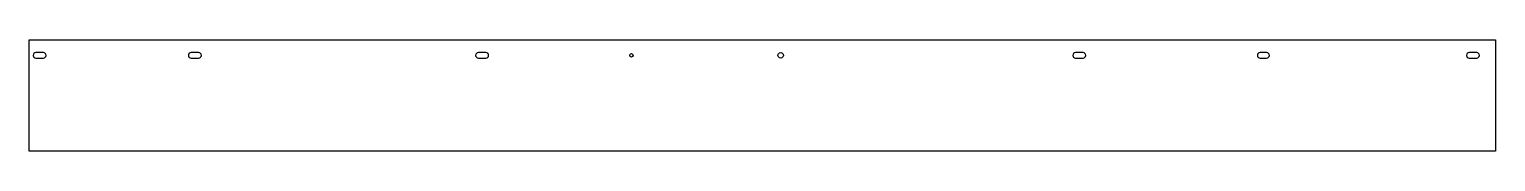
# Model space of a CAD drawing. Header units: millimetres. Extents: x -1089 to 1745, y -1835 to -1620.
import ezdxf

# ---------------------------------------------------------------- set-up
doc = ezdxf.new("R2010")
doc.units = ezdxf.units.MM
doc.header["$LTSCALE"] = 25
doc.layers.add('3_Pezzi', color=7, linetype='Continuous')
doc.layers.add('5_Bulloni', color=7, linetype='Continuous')

msp = doc.modelspace()

# ---------------------------------------------------------------- linework, layer by layer
at = {"layer": '3_Pezzi', "color": 3, "linetype": 'Continuous'}
for p, q in [((-1089, -1835.4), (-1089, -1620.4)), ((-1089, -1620.4), (1120.5, -1620.4)), ((1120.5, -1620.4), (1152.3, -1620.4)), ((1152.3, -1620.4), (1184.2, -1620.4)), ((1184.2, -1620.4), (1216, -1620.4)), ((1216, -1620.4), (1247.9, -1620.4)), ((1247.9, -1620.4), (1279.8, -1620.4)), ((1279.8, -1620.4), (1311.6, -1620.4)), ((1311.6, -1620.4), (1343.5, -1620.4)), ((1343.5, -1620.4), (1375.3, -1620.4)), ((1375.3, -1620.4), (1407.2, -1620.4)), ((1407.2, -1620.4), (1439, -1620.4)), ((1439, -1620.4), (1470.8, -1620.4)), ((1470.8, -1620.4), (1744.6, -1620.4)), ((1744.6, -1620.4), (1744.6, -1835.4)), ((1120.5, -1835.4), (-1089, -1835.4)), ((1152.3, -1835.4), (1120.5, -1835.4)), ((1184.2, -1835.4), (1152.3, -1835.4)), ((1216, -1835.4), (1184.2, -1835.4)), ((1247.9, -1835.4), (1216, -1835.4)), ((1279.8, -1835.4), (1247.9, -1835.4)), ((1311.6, -1835.4), (1279.8, -1835.4)), ((1343.5, -1835.4), (1311.6, -1835.4)), ((1375.3, -1835.4), (1343.5, -1835.4)), ((1407.2, -1835.4), (1375.3, -1835.4)), ((1439, -1835.4), (1407.2, -1835.4)), ((1470.8, -1835.4), (1439, -1835.4)), ((1744.6, -1835.4), (1470.8, -1835.4))]:
    msp.add_line(p, q, dxfattribs=at)
at = {"layer": '5_Bulloni', "color": 4, "linetype": 'Continuous'}
for p, q in [((-1061.8, -1645.1), (-1076.3, -1645.1)), ((-1076.3, -1655.6), (-1061.8, -1655.6)), ((-761.8, -1645.1), (-776.3, -1645.1)), ((-776.3, -1655.6), (-761.8, -1655.6)), ((-206.8, -1645.1), (-221.3, -1645.1)), ((-221.3, -1655.6), (-206.8, -1655.6)), ((947.2, -1645.1), (932.7, -1645.1)), ((932.7, -1655.6), (947.2, -1655.6)), ((1302, -1645.1), (1289.5, -1645.1)), ((1289.5, -1655.6), (1302, -1655.6)), ((1708, -1645.1), (1693.5, -1645.1)), ((1693.5, -1655.6), (1708, -1655.6))]:
    msp.add_line(p, q, dxfattribs=at)
at = {"layer": '5_Bulloni', "color": 2, "linetype": 'Continuous'}
for centre, radius in [((74.5, -1650.4), 3.25), ((363, -1650.4), 5.25)]:
    msp.add_circle(centre, radius, dxfattribs=at)
at = {"layer": '5_Bulloni', "color": 4, "linetype": 'Continuous'}
for centre, start, end in [((-1076.3, -1650.4), 90, 270), ((-1061.8, -1650.4), 270, 90), ((-776.3, -1650.4), 90, 270), ((-761.8, -1650.4), 270, 90), ((-221.3, -1650.4), 90, 270), ((-206.8, -1650.4), 270, 90), ((932.7, -1650.4), 90, 270), ((947.2, -1650.4), 270, 90), ((1289.5, -1650.4), 90, 270), ((1302, -1650.4), 270, 90), ((1693.5, -1650.4), 90, 270), ((1708, -1650.4), 270, 90)]:
    msp.add_arc(centre, 5.25, start, end, dxfattribs=at)

doc.saveas('drawing.dxf')
